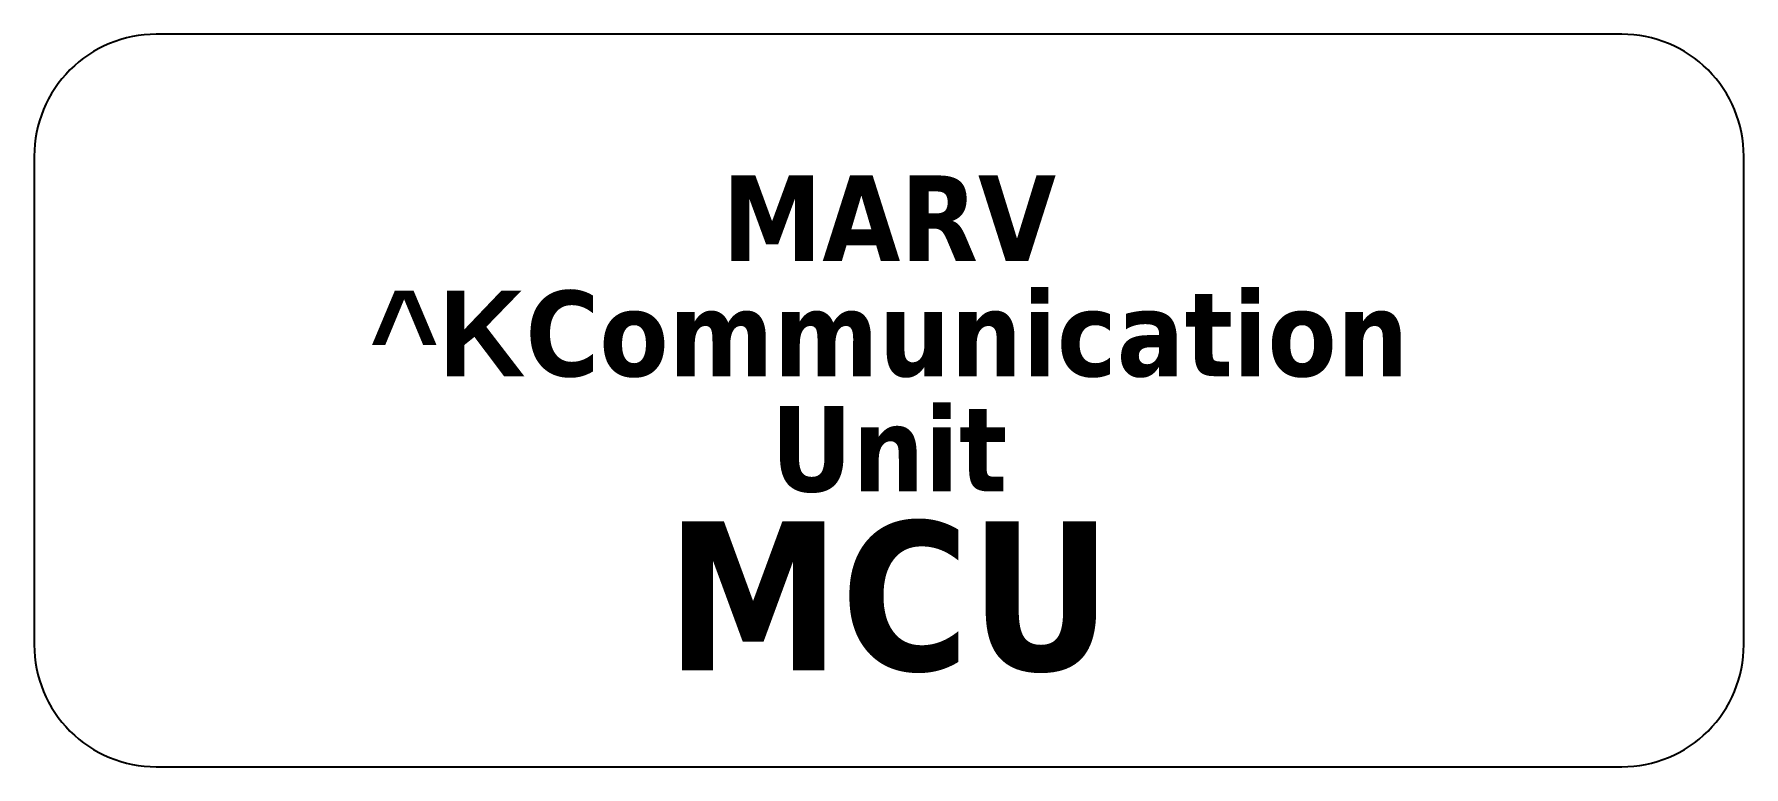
# Model space of a CAD drawing. Header units: millimetres. Extents: x -35 to 35, y -15 to 15.
import ezdxf

# ---------------------------------------------------------------- set-up
doc = ezdxf.new("R2010")
doc.units = ezdxf.units.MM
doc.styles.add('Sketch Text (ANSI) - 3DA', font='tahoma.ttf')

msp = doc.modelspace()

# ---------------------------------------------------------------- linework, layer by layer
for p, q in [((30, 15), (-30, 15)), ((-35, 10), (-35, -10)), ((35, -10), (35, 10)), ((-30, -15), (30, -15))]:
    msp.add_line(p, q)
msp.add_lwpolyline([(-35, -10, 0.414214), (-30, -15), (30, -15, 0.414214), (35, -10), (35, 10, 0.414214), (30, 15), (-30, 15, 0.414214), (-35, 10)], format="xyb", close=True)

# ---------------------------------------------------------------- texts
at = {"color": 7, "insert": (0, 9.216), "char_height": 3.048, "width": 49.39425, "attachment_point": 2, "line_spacing_factor": 0.808956, "style": 'Sketch Text (ANSI) - 3DA'}
msp.add_mtext('{\\fTahoma|b1|i0|c0|p34;\\H1.14829x;MARV \\fArial|b1|i0|c0|p34;^K\\fTahoma|b1|i0|c0|p34;Communication Unit\\H1.3147x; \\H0.66284x;\\P\\H2x;MCU\\H1.1551x; }', dxfattribs=at)

doc.saveas('drawing.dxf')
